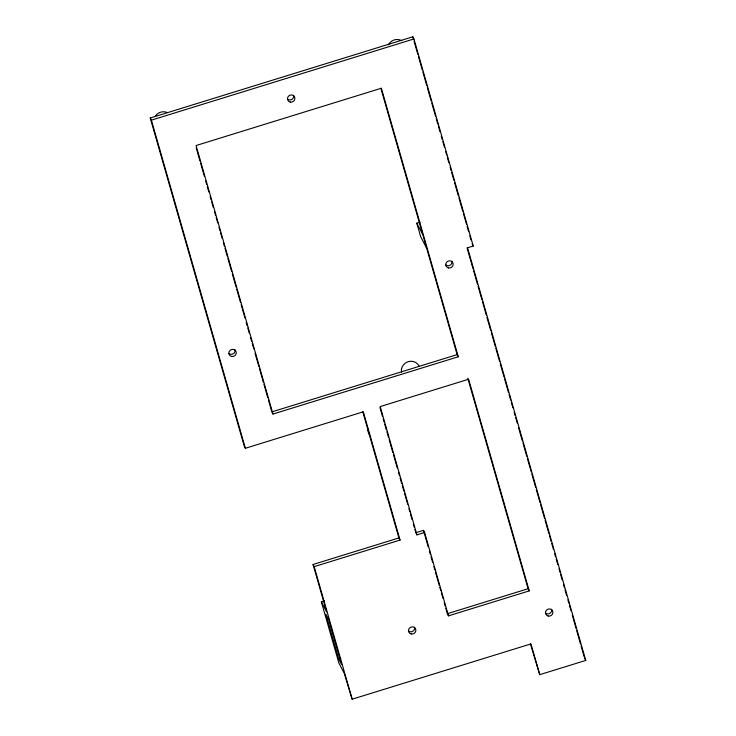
<?xml version="1.0" encoding="UTF-8"?>
<svg xmlns="http://www.w3.org/2000/svg" width="736" height="736" viewBox="0 0 736 736"><rect width="100%" height="100%" fill="white"/><g stroke="black" fill="none" stroke-linecap="round" stroke-linejoin="round"><path stroke-width="1.1" d="M400.044 540.086L398.912 537.933L313.048 564.494L314.189 566.646L400.044 540.086L363.299 411.801L245.373 448.279L244.242 446.117L150.245 117.99L412.795 36.8L413.926 38.962L473.239 246.026L467.553 247.784L585.755 660.431L539.755 674.654L530.435 643.945M150.245 117.99L151.386 120.152L413.926 38.962M426.632 248.106L420.716 236.826L416.797 223.164L420.017 222.171M458.27 356.758L457.139 354.605L271.851 411.902L272.982 414.055L458.27 356.758L381.358 88.228L196.07 145.535L272.982 414.055M424.617 532.496L416.935 534.87L380.19 406.585L468.602 379.233L529.23 590.888L448.491 615.857L424.617 532.496L423.485 530.343L415.803 532.717L414.865 529.423M539.755 674.654L530.941 643.908L352.158 699.2L344.172 673.127L338.873 663.035L321.356 601.882L324.567 600.889M445.786 608.212L447.359 613.695L528.098 588.726L529.23 590.888M338.67 658.922L341.605 664.507L328.78 619.758L325.846 614.164L338.67 658.922L340.814 658.251M472.107 243.864L473.239 246.026M416.797 223.164L422.722 234.434M584.614 658.269L585.755 660.431M416.18 533.434L416.935 534.87M447.359 613.695L448.491 615.857M321.356 601.882L326.655 611.975L313.048 564.494M412.795 36.8L413.42 39.008M414.055 41.216L417.855 54.464M418.48 56.672L422.28 69.92M422.915 72.128L426.705 85.376M427.34 87.584L431.13 100.832M431.765 103.04L435.565 116.288M436.19 118.496L437.773 124.016M438.408 126.224L439.99 131.744M441.25 136.16L442.207 139.472M442.833 141.68L444.415 147.209M445.685 151.625L446.632 154.937M447.267 157.145L448.85 162.665M450.11 167.081L451.058 170.393M451.692 172.601L453.91 180.329M454.535 182.537L458.335 195.785M458.97 197.993L462.76 211.241M463.395 213.449L465.29 220.073M465.603 221.177L466.514 224.333M467.112 226.43L468.62 231.684M469.807 235.842L470.957 239.853M467.047 247.839L473.055 268.796M473.68 271.004L477.48 284.243M478.106 286.451L481.905 299.69M482.531 301.898L486.33 315.137M486.956 317.345L490.746 330.584M491.381 332.792L495.172 346.03M495.806 348.238L499.597 361.477M500.232 363.685L504.022 376.924M504.657 379.132L508.447 392.371M509.082 394.579L510.664 400.09M511.29 402.298L512.872 407.818M514.142 412.234L515.09 415.536M515.715 417.744L517.298 423.264M518.567 427.68L522.358 440.919M522.992 443.118L526.783 456.366M527.408 458.565L531.208 471.813M531.834 474.012L535.633 487.26M536.259 489.458L540.058 502.697M540.684 504.905L544.484 518.144M545.109 520.352L548.9 533.591M549.534 535.799L551.117 541.319M551.752 543.527L553.325 549.038M554.594 553.454L555.542 556.766M556.177 558.974L557.75 564.484M559.02 568.9L559.967 572.212M560.602 574.42L562.175 579.931M563.445 584.347L564.392 587.659M565.018 589.867L566.6 595.378M567.87 599.794L568.818 603.106M569.443 605.314L571.026 610.825M572.295 615.241L576.086 628.48M576.72 630.688L580.511 643.926M581.136 646.134L584.301 657.165M467.792 378.184L528.098 588.726M380.852 88.265L457.139 354.605M423.485 530.343L428.196 546.793M429.447 551.181L430.394 554.466M431.02 556.664L432.593 562.148M433.844 566.536L434.792 569.82M435.418 572.019L439.19 585.175M439.815 587.374L440.763 590.668M441.388 592.857L442.962 598.34M444.213 602.729L445.16 606.022M380.006 407.716L382.518 416.484M383.143 418.683L384.082 421.967M384.716 424.166L386.28 429.649M386.915 431.839L388.479 437.322M389.114 439.512L392.877 452.668M393.512 454.866L397.274 468.022M398.535 472.411L399.473 475.695M400.099 477.894L401.672 483.368M402.298 485.567L403.871 491.05M404.496 493.24L407.643 504.206M408.894 508.594L409.842 511.879M410.467 514.068L412.04 519.552M413.292 523.94L414.239 527.234M362.793 411.847L398.912 537.933M196.199 147.789L199.999 161.055M200.634 163.263L204.433 176.53M205.694 180.946L206.641 184.258M207.276 186.475L208.858 191.995M210.128 196.42L211.076 199.732M211.71 201.94L213.293 207.469M214.562 211.885L215.51 215.206M216.145 217.414L217.727 222.934M218.988 227.36L219.944 230.672M220.57 232.88L222.152 238.409M223.422 242.834L224.37 246.146M225.004 248.354L227.222 256.091M227.856 258.299L231.656 271.566M232.282 273.774L236.081 287.031M236.716 289.239L240.516 302.505M241.15 304.713L244.95 317.97M246.21 322.396L247.167 325.708M247.793 327.925L249.375 333.445M250.645 337.87L251.592 341.182M252.227 343.39L253.81 348.919M255.079 353.335L258.879 366.602M259.514 368.81L263.304 382.067M263.939 384.275L267.738 397.541M268.373 399.749L271.538 410.798M314.189 566.646L352.158 699.2M151.386 120.152L245.373 448.279M414.598 627.192A3.744 3.542 -27.7 0 1 408.425 630.964M551.632 609.27A3.744 3.542 -27.7 0 1 545.45 613.042M451.904 261.142A3.744 3.542 -27.7 0 1 445.731 264.914M293.627 95.284A3.744 3.542 -27.7 0 1 287.445 99.056M234.996 349.674A3.744 3.542 -27.7 0 1 228.813 353.446M369.619 434.801A7.498 7.093 -27.7 0 1 368.294 428.628M401.488 372.066A9.366 8.869 -27.7 0 1 408.057 361.689A9.366 8.869 -27.7 0 1 419.17 366.362M155.278 116.196A9.366 8.869 -27.7 0 1 167.219 112.498M388.433 44.795A9.366 8.869 -27.7 0 1 401.727 40.682M411.222 633.963A3.744 3.542 -27.7 0 0 415.73 629.344A3.744 3.542 -27.7 0 0 409.529 628.047A3.744 3.542 -27.7 0 0 411.222 633.963M548.246 616.05A3.744 3.542 -27.7 0 0 552.764 611.432A3.744 3.542 -27.7 0 0 546.554 610.126A3.744 3.542 -27.7 0 0 548.246 616.05M448.528 267.922A3.744 3.542 -27.7 0 0 453.045 263.304A3.744 3.542 -27.7 0 0 446.835 262.007A3.744 3.542 -27.7 0 0 448.528 267.922M290.242 102.065A3.744 3.542 -27.7 0 0 294.759 97.446A3.744 3.542 -27.7 0 0 288.549 96.14A3.744 3.542 -27.7 0 0 290.242 102.065M231.61 356.454A3.744 3.542 -27.7 0 0 236.127 351.836A3.744 3.542 -27.7 0 0 229.917 350.538A3.744 3.542 -27.7 0 0 231.61 356.454"/></g></svg>
